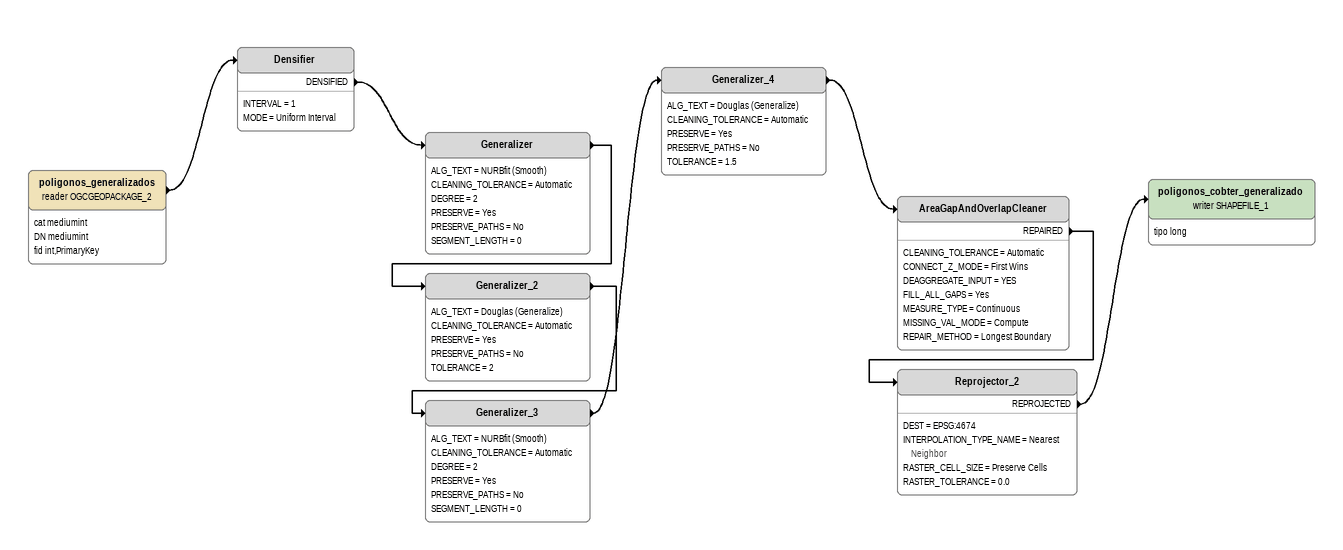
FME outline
poligonos_generalizados (reader OGCGEOPACKAGE_2)
    attributes: cat mediumint, DN mediumint, fid int,PrimaryKey
    -> Densifier
Densifier
    INTERVAL = 1
    MODE = Uniform Interval
    DENSIFIED -> Generalizer
Generalizer
    ALG_TEXT = NURBfit (Smooth)
    CLEANING_TOLERANCE = Automatic
    DEGREE = 2
    PRESERVE = Yes
    PRESERVE_PATHS = No
    SEGMENT_LENGTH = 0
    -> Generalizer_2
Generalizer_2
    ALG_TEXT = Douglas (Generalize)
    CLEANING_TOLERANCE = Automatic
    PRESERVE = Yes
    PRESERVE_PATHS = No
    TOLERANCE = 2
    -> Generalizer_3
Generalizer_3
    ALG_TEXT = NURBfit (Smooth)
    CLEANING_TOLERANCE = Automatic
    DEGREE = 2
    PRESERVE = Yes
    PRESERVE_PATHS = No
    SEGMENT_LENGTH = 0
    -> Generalizer_4
Generalizer_4
    ALG_TEXT = Douglas (Generalize)
    CLEANING_TOLERANCE = Automatic
    PRESERVE = Yes
    PRESERVE_PATHS = No
    TOLERANCE = 1.5
    -> AreaGapAndOverlapCleaner
AreaGapAndOverlapCleaner
    CLEANING_TOLERANCE = Automatic
    CONNECT_Z_MODE = First Wins
    DEAGGREGATE_INPUT = YES
    FILL_ALL_GAPS = Yes
    MEASURE_TYPE = Continuous
    MISSING_VAL_MODE = Compute
    REPAIR_METHOD = Longest Boundary
    REPAIRED -> Reprojector_2
Reprojector_2
    DEST = EPSG:4674
    INTERPOLATION_TYPE_NAME = Nearest Neighbor
    RASTER_CELL_SIZE = Preserve Cells
    RASTER_TOLERANCE = 0.0
    REPROJECTED -> poligonos_cobter_generalizado (writer SHAPEFILE_1)
poligonos_cobter_generalizado (writer SHAPEFILE_1)
    attributes: tipo long
